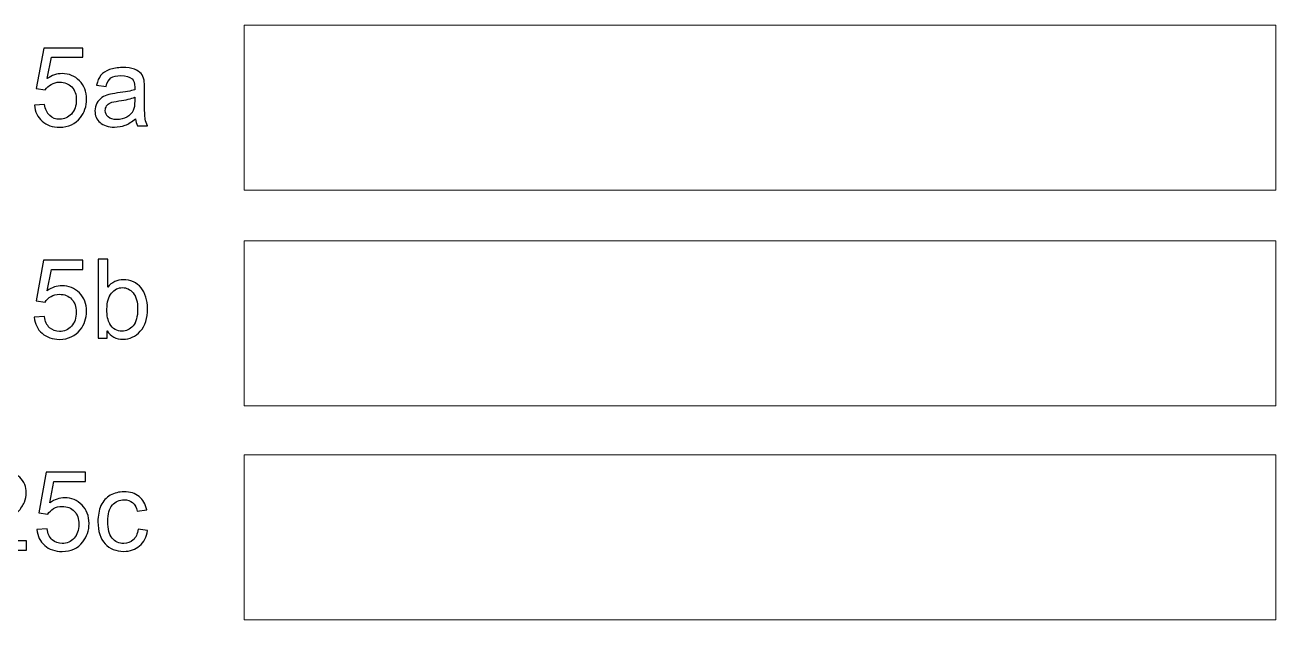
# Model space of a CAD drawing. Header units: millimetres. Extents: x -742 to 1487, y -1115 to 638.
# Drawn here: x 57.5 to 201.9, y -1021 to -952.3 of the extents above; entities that cross this region are included whole.
import ezdxf

# ---------------------------------------------------------------- set-up
doc = ezdxf.new("R2010")
doc.units = ezdxf.units.MM
doc.layers.add('Layer 1', color=7, linetype='CONTINUOUS')

msp = doc.modelspace()

# ---------------------------------------------------------------- linework, layer by layer
at = {"layer": 'Layer 1', "color": 250, "lineweight": 9}
for points in [[(82.801, -971.364), (201.863, -971.364), (201.863, -952.314), (82.801, -952.314), (82.801, -971.364)], [(82.801, -996.259), (201.863, -996.259), (201.863, -977.209), (82.801, -977.209), (82.801, -996.259)], [(82.801, -1020.951), (201.863, -1020.951), (201.863, -1001.901), (82.801, -1001.901), (82.801, -1020.951)]]:
    msp.add_lwpolyline(points, close=True, dxfattribs=at)
at = {"layer": 'Layer 1', "color": 250}
for points, knots in [([(58.611, -961.564), (58.611, -961.564), (59.779, -961.475), (59.779, -961.475), (59.779, -961.475), (59.866, -962.044), (60.067, -962.472), (60.38, -962.76), (60.38, -962.76), (60.693, -963.046), (61.077, -963.189), (61.527, -963.189), (61.527, -963.189), (62.071, -963.189), (62.526, -962.986), (62.897, -962.582), (62.897, -962.582), (63.265, -962.176), (63.449, -961.638), (63.449, -960.969), (63.449, -960.969), (63.449, -960.332), (63.274, -959.83), (62.92, -959.462), (62.92, -959.462), (62.567, -959.094), (62.099, -958.91), (61.517, -958.91), (61.517, -958.91), (61.155, -958.91), (60.831, -958.992), (60.543, -959.157), (60.543, -959.157), (60.257, -959.322), (60.033, -959.536), (59.868, -959.799), (59.868, -959.799), (59.868, -959.799), (58.814, -959.646), (58.814, -959.646), (58.814, -959.646), (58.814, -959.646), (59.69, -954.973), (59.69, -954.973), (59.69, -954.973), (59.69, -954.973), (64.199, -954.973), (64.199, -954.973), (64.199, -954.973), (64.199, -954.973), (64.199, -956.039), (64.199, -956.039), (64.199, -956.039), (64.199, -956.039), (60.581, -956.039), (60.581, -956.039), (60.581, -956.039), (60.581, -956.039), (60.097, -958.493), (60.097, -958.493), (60.097, -958.493), (60.641, -958.109), (61.212, -957.919), (61.809, -957.919), (61.809, -957.919), (62.601, -957.919), (63.269, -958.194), (63.813, -958.744), (63.813, -958.744), (64.357, -959.295), (64.63, -960.002), (64.63, -960.865), (64.63, -960.865), (64.63, -961.689), (64.391, -962.4), (63.913, -962.999), (63.913, -962.999), (63.331, -963.736), (62.535, -964.104), (61.527, -964.104), (61.527, -964.104), (60.702, -964.104), (60.029, -963.871), (59.506, -963.407), (59.506, -963.407), (58.983, -962.944), (58.685, -962.33), (58.611, -961.564)], [0, 0, 0, 0, 0.0434783, 0.0434783, 0.0434783, 0.0434783, 0.0869565, 0.0869565, 0.0869565, 0.0869565, 0.1304348, 0.1304348, 0.1304348, 0.1304348, 0.173913, 0.173913, 0.173913, 0.173913, 0.2173913, 0.2173913, 0.2173913, 0.2173913, 0.2608696, 0.2608696, 0.2608696, 0.2608696, 0.3043478, 0.3043478, 0.3043478, 0.3043478, 0.3478261, 0.3478261, 0.3478261, 0.3478261, 0.3913043, 0.3913043, 0.3913043, 0.3913043, 0.4347826, 0.4347826, 0.4347826, 0.4347826, 0.4782609, 0.4782609, 0.4782609, 0.4782609, 0.5217391, 0.5217391, 0.5217391, 0.5217391, 0.5652174, 0.5652174, 0.5652174, 0.5652174, 0.6086957, 0.6086957, 0.6086957, 0.6086957, 0.6521739, 0.6521739, 0.6521739, 0.6521739, 0.6956522, 0.6956522, 0.6956522, 0.6956522, 0.7391304, 0.7391304, 0.7391304, 0.7391304, 0.7826087, 0.7826087, 0.7826087, 0.7826087, 0.826087, 0.826087, 0.826087, 0.826087, 0.8695652, 0.8695652, 0.8695652, 0.8695652, 0.9130435, 0.9130435, 0.9130435, 0.9130435, 1, 1, 1, 1]), ([(70.284, -963.126), (69.869, -963.479), (69.469, -963.727), (69.086, -963.873), (69.086, -963.873), (68.703, -964.019), (68.292, -964.091), (67.852, -964.091), (67.852, -964.091), (67.128, -964.091), (66.571, -963.915), (66.182, -963.562), (66.182, -963.562), (65.792, -963.211), (65.598, -962.76), (65.598, -962.212), (65.598, -962.212), (65.598, -961.89), (65.672, -961.596), (65.818, -961.329), (65.818, -961.329), (65.966, -961.062), (66.159, -960.851), (66.396, -960.69), (66.396, -960.69), (66.635, -960.529), (66.902, -960.406), (67.2, -960.323), (67.2, -960.323), (67.42, -960.266), (67.753, -960.211), (68.195, -960.156), (68.195, -960.156), (69.097, -960.05), (69.763, -959.921), (70.189, -959.773), (70.189, -959.773), (70.193, -959.621), (70.195, -959.523), (70.195, -959.483), (70.195, -959.483), (70.195, -959.03), (70.089, -958.711), (69.878, -958.524), (69.878, -958.524), (69.592, -958.272), (69.166, -958.148), (68.603, -958.148), (68.603, -958.148), (68.076, -958.148), (67.687, -958.241), (67.437, -958.425), (67.437, -958.425), (67.185, -958.609), (67.001, -958.935), (66.88, -959.405), (66.88, -959.405), (66.88, -959.405), (65.788, -959.252), (65.788, -959.252), (65.788, -959.252), (65.888, -958.785), (66.051, -958.406), (66.279, -958.118), (66.279, -958.118), (66.508, -957.83), (66.838, -957.61), (67.27, -957.453), (67.27, -957.453), (67.7, -957.299), (68.201, -957.22), (68.769, -957.22), (68.769, -957.22), (69.332, -957.22), (69.791, -957.286), (70.144, -957.419), (70.144, -957.419), (70.496, -957.553), (70.756, -957.718), (70.921, -957.919), (70.921, -957.919), (71.086, -958.12), (71.203, -958.374), (71.27, -958.681), (71.27, -958.681), (71.306, -958.871), (71.325, -959.214), (71.325, -959.708), (71.325, -959.708), (71.325, -959.708), (71.325, -961.189), (71.325, -961.189), (71.325, -961.189), (71.325, -962.224), (71.349, -962.878), (71.395, -963.156), (71.395, -963.156), (71.44, -963.433), (71.533, -963.697), (71.668, -963.951), (71.668, -963.951), (71.668, -963.951), (70.5, -963.951), (70.5, -963.951), (70.5, -963.951), (70.388, -963.716), (70.316, -963.441), (70.284, -963.126)], [0, 0, 0, 0, 0.0357143, 0.0357143, 0.0357143, 0.0357143, 0.0714286, 0.0714286, 0.0714286, 0.0714286, 0.1071429, 0.1071429, 0.1071429, 0.1071429, 0.1428571, 0.1428571, 0.1428571, 0.1428571, 0.1785714, 0.1785714, 0.1785714, 0.1785714, 0.2142857, 0.2142857, 0.2142857, 0.2142857, 0.25, 0.25, 0.25, 0.25, 0.2857143, 0.2857143, 0.2857143, 0.2857143, 0.3214286, 0.3214286, 0.3214286, 0.3214286, 0.3571429, 0.3571429, 0.3571429, 0.3571429, 0.3928571, 0.3928571, 0.3928571, 0.3928571, 0.4285714, 0.4285714, 0.4285714, 0.4285714, 0.4642857, 0.4642857, 0.4642857, 0.4642857, 0.5, 0.5, 0.5, 0.5, 0.5357143, 0.5357143, 0.5357143, 0.5357143, 0.5714286, 0.5714286, 0.5714286, 0.5714286, 0.6071429, 0.6071429, 0.6071429, 0.6071429, 0.6428571, 0.6428571, 0.6428571, 0.6428571, 0.6785714, 0.6785714, 0.6785714, 0.6785714, 0.7142857, 0.7142857, 0.7142857, 0.7142857, 0.75, 0.75, 0.75, 0.75, 0.7857143, 0.7857143, 0.7857143, 0.7857143, 0.8214286, 0.8214286, 0.8214286, 0.8214286, 0.8571429, 0.8571429, 0.8571429, 0.8571429, 0.8928571, 0.8928571, 0.8928571, 0.8928571, 0.9285714, 0.9285714, 0.9285714, 0.9285714, 1, 1, 1, 1]), ([(70.195, -960.649), (69.789, -960.815), (69.179, -960.954), (68.366, -961.069), (68.366, -961.069), (67.905, -961.134), (67.579, -961.208), (67.388, -961.291), (67.388, -961.291), (67.198, -961.373), (67.052, -961.494), (66.948, -961.651), (66.948, -961.651), (66.844, -961.809), (66.792, -961.985), (66.792, -962.18), (66.792, -962.18), (66.792, -962.474), (66.904, -962.722), (67.13, -962.919), (67.13, -962.919), (67.357, -963.115), (67.687, -963.215), (68.121, -963.215), (68.121, -963.215), (68.551, -963.215), (68.934, -963.122), (69.27, -962.933), (69.27, -962.933), (69.605, -962.747), (69.852, -962.491), (70.009, -962.167), (70.009, -962.167), (70.13, -961.915), (70.189, -961.545), (70.189, -961.056), (70.189, -961.056), (70.189, -961.056), (70.195, -960.649), (70.195, -960.649)], [0, 0, 0, 0, 0.0909091, 0.0909091, 0.0909091, 0.0909091, 0.1818182, 0.1818182, 0.1818182, 0.1818182, 0.2727273, 0.2727273, 0.2727273, 0.2727273, 0.3636364, 0.3636364, 0.3636364, 0.3636364, 0.4545455, 0.4545455, 0.4545455, 0.4545455, 0.5454545, 0.5454545, 0.5454545, 0.5454545, 0.6363636, 0.6363636, 0.6363636, 0.6363636, 0.7272727, 0.7272727, 0.7272727, 0.7272727, 0.8181818, 0.8181818, 0.8181818, 0.8181818, 1, 1, 1, 1]), ([(58.598, -986.036), (58.598, -986.036), (59.766, -985.947), (59.766, -985.947), (59.766, -985.947), (59.853, -986.517), (60.054, -986.944), (60.367, -987.232), (60.367, -987.232), (60.681, -987.518), (61.064, -987.662), (61.515, -987.662), (61.515, -987.662), (62.059, -987.662), (62.514, -987.458), (62.884, -987.054), (62.884, -987.054), (63.253, -986.648), (63.437, -986.11), (63.437, -985.441), (63.437, -985.441), (63.437, -984.804), (63.261, -984.302), (62.907, -983.934), (62.907, -983.934), (62.554, -983.566), (62.086, -983.382), (61.504, -983.382), (61.504, -983.382), (61.142, -983.382), (60.818, -983.464), (60.53, -983.629), (60.53, -983.629), (60.245, -983.794), (60.02, -984.008), (59.855, -984.271), (59.855, -984.271), (59.855, -984.271), (58.801, -984.118), (58.801, -984.118), (58.801, -984.118), (58.801, -984.118), (59.677, -979.445), (59.677, -979.445), (59.677, -979.445), (59.677, -979.445), (64.186, -979.445), (64.186, -979.445), (64.186, -979.445), (64.186, -979.445), (64.186, -980.512), (64.186, -980.512), (64.186, -980.512), (64.186, -980.512), (60.569, -980.512), (60.569, -980.512), (60.569, -980.512), (60.569, -980.512), (60.084, -982.965), (60.084, -982.965), (60.084, -982.965), (60.628, -982.582), (61.199, -982.391), (61.796, -982.391), (61.796, -982.391), (62.588, -982.391), (63.257, -982.666), (63.801, -983.217), (63.801, -983.217), (64.345, -983.767), (64.618, -984.474), (64.618, -985.338), (64.618, -985.338), (64.618, -986.161), (64.379, -986.872), (63.9, -987.471), (63.9, -987.471), (63.318, -988.208), (62.522, -988.576), (61.515, -988.576), (61.515, -988.576), (60.689, -988.576), (60.016, -988.343), (59.493, -987.88), (59.493, -987.88), (58.97, -987.416), (58.672, -986.802), (58.598, -986.036)], [0, 0, 0, 0, 0.0434783, 0.0434783, 0.0434783, 0.0434783, 0.0869565, 0.0869565, 0.0869565, 0.0869565, 0.1304348, 0.1304348, 0.1304348, 0.1304348, 0.173913, 0.173913, 0.173913, 0.173913, 0.2173913, 0.2173913, 0.2173913, 0.2173913, 0.2608696, 0.2608696, 0.2608696, 0.2608696, 0.3043478, 0.3043478, 0.3043478, 0.3043478, 0.3478261, 0.3478261, 0.3478261, 0.3478261, 0.3913043, 0.3913043, 0.3913043, 0.3913043, 0.4347826, 0.4347826, 0.4347826, 0.4347826, 0.4782609, 0.4782609, 0.4782609, 0.4782609, 0.5217391, 0.5217391, 0.5217391, 0.5217391, 0.5652174, 0.5652174, 0.5652174, 0.5652174, 0.6086957, 0.6086957, 0.6086957, 0.6086957, 0.6521739, 0.6521739, 0.6521739, 0.6521739, 0.6956522, 0.6956522, 0.6956522, 0.6956522, 0.7391304, 0.7391304, 0.7391304, 0.7391304, 0.7826087, 0.7826087, 0.7826087, 0.7826087, 0.826087, 0.826087, 0.826087, 0.826087, 0.8695652, 0.8695652, 0.8695652, 0.8695652, 0.9130435, 0.9130435, 0.9130435, 0.9130435, 1, 1, 1, 1]), ([(66.995, -988.424), (66.995, -988.424), (65.953, -988.424), (65.953, -988.424), (65.953, -988.424), (65.953, -988.424), (65.953, -979.33), (65.953, -979.33), (65.953, -979.33), (65.953, -979.33), (67.071, -979.33), (67.071, -979.33), (67.071, -979.33), (67.071, -979.33), (67.071, -982.575), (67.071, -982.575), (67.071, -982.575), (67.543, -981.987), (68.144, -981.693), (68.876, -981.693), (68.876, -981.693), (69.281, -981.693), (69.666, -981.773), (70.028, -981.936), (70.028, -981.936), (70.39, -982.099), (70.686, -982.33), (70.921, -982.624), (70.921, -982.624), (71.154, -982.92), (71.338, -983.276), (71.469, -983.693), (71.469, -983.693), (71.603, -984.108), (71.668, -984.554), (71.668, -985.029), (71.668, -985.029), (71.668, -986.155), (71.389, -987.027), (70.832, -987.64), (70.832, -987.64), (70.273, -988.256), (69.605, -988.563), (68.824, -988.563), (68.824, -988.563), (68.047, -988.563), (67.437, -988.239), (66.995, -987.594), (66.995, -987.594), (66.995, -987.594), (66.995, -988.424), (66.995, -988.424)], [0, 0, 0, 0, 0.0714286, 0.0714286, 0.0714286, 0.0714286, 0.1428571, 0.1428571, 0.1428571, 0.1428571, 0.2142857, 0.2142857, 0.2142857, 0.2142857, 0.2857143, 0.2857143, 0.2857143, 0.2857143, 0.3571429, 0.3571429, 0.3571429, 0.3571429, 0.4285714, 0.4285714, 0.4285714, 0.4285714, 0.5, 0.5, 0.5, 0.5, 0.5714286, 0.5714286, 0.5714286, 0.5714286, 0.6428571, 0.6428571, 0.6428571, 0.6428571, 0.7142857, 0.7142857, 0.7142857, 0.7142857, 0.7857143, 0.7857143, 0.7857143, 0.7857143, 0.8571429, 0.8571429, 0.8571429, 0.8571429, 1, 1, 1, 1]), ([(66.982, -985.079), (66.982, -985.867), (67.09, -986.436), (67.304, -986.787), (67.304, -986.787), (67.655, -987.361), (68.129, -987.649), (68.728, -987.649), (68.728, -987.649), (69.217, -987.649), (69.638, -987.437), (69.992, -987.014), (69.992, -987.014), (70.348, -986.591), (70.525, -985.96), (70.525, -985.122), (70.525, -985.122), (70.525, -984.262), (70.356, -983.629), (70.015, -983.221), (70.015, -983.221), (69.674, -982.812), (69.262, -982.607), (68.779, -982.607), (68.779, -982.607), (68.29, -982.607), (67.869, -982.819), (67.515, -983.242), (67.515, -983.242), (67.16, -983.665), (66.982, -984.277), (66.982, -985.079)], [0, 0, 0, 0, 0.1111111, 0.1111111, 0.1111111, 0.1111111, 0.2222222, 0.2222222, 0.2222222, 0.2222222, 0.3333333, 0.3333333, 0.3333333, 0.3333333, 0.4444444, 0.4444444, 0.4444444, 0.4444444, 0.5555556, 0.5555556, 0.5555556, 0.5555556, 0.6666667, 0.6666667, 0.6666667, 0.6666667, 0.7777778, 0.7777778, 0.7777778, 0.7777778, 1, 1, 1, 1]), ([(57.694, -1011.829), (57.694, -1011.829), (57.694, -1012.896), (57.694, -1012.896), (57.694, -1012.896), (57.694, -1012.896), (51.674, -1012.896), (51.674, -1012.896), (51.674, -1012.896), (51.666, -1012.627), (51.71, -1012.369), (51.806, -1012.119), (51.806, -1012.119), (51.96, -1011.711), (52.208, -1011.306), (52.549, -1010.911), (52.549, -1010.911), (52.889, -1010.515), (53.376, -1010.057), (54.009, -1009.539), (54.009, -1009.539), (54.993, -1008.728), (55.662, -1008.087), (56.011, -1007.613), (56.011, -1007.613), (56.363, -1007.139), (56.538, -1006.69), (56.538, -1006.267), (56.538, -1006.267), (56.538, -1005.824), (56.38, -1005.452), (56.062, -1005.147), (56.062, -1005.147), (55.745, -1004.844), (55.33, -1004.692), (54.82, -1004.692), (54.82, -1004.692), (54.28, -1004.692), (53.848, -1004.853), (53.524, -1005.174), (53.524, -1005.174), (53.2, -1005.494), (53.037, -1005.938), (53.033, -1006.508), (53.033, -1006.508), (53.033, -1006.508), (51.89, -1006.394), (51.89, -1006.394), (51.89, -1006.394), (51.969, -1005.538), (52.265, -1004.886), (52.777, -1004.438), (52.777, -1004.438), (53.291, -1003.989), (53.979, -1003.765), (54.845, -1003.765), (54.845, -1003.765), (55.717, -1003.765), (56.409, -1004.006), (56.917, -1004.491), (56.917, -1004.491), (57.427, -1004.975), (57.681, -1005.577), (57.681, -1006.292), (57.681, -1006.292), (57.681, -1006.656), (57.607, -1007.014), (57.457, -1007.365), (57.457, -1007.365), (57.309, -1007.719), (57.061, -1008.089), (56.716, -1008.478), (56.716, -1008.478), (56.369, -1008.866), (55.796, -1009.401), (54.995, -1010.079), (54.995, -1010.079), (54.324, -1010.642), (53.893, -1011.023), (53.702, -1011.224), (53.702, -1011.224), (53.512, -1011.425), (53.355, -1011.626), (53.23, -1011.829), (53.23, -1011.829), (53.23, -1011.829), (57.694, -1011.829), (57.694, -1011.829)], [0, 0, 0, 0, 0.0434783, 0.0434783, 0.0434783, 0.0434783, 0.0869565, 0.0869565, 0.0869565, 0.0869565, 0.1304348, 0.1304348, 0.1304348, 0.1304348, 0.173913, 0.173913, 0.173913, 0.173913, 0.2173913, 0.2173913, 0.2173913, 0.2173913, 0.2608696, 0.2608696, 0.2608696, 0.2608696, 0.3043478, 0.3043478, 0.3043478, 0.3043478, 0.3478261, 0.3478261, 0.3478261, 0.3478261, 0.3913043, 0.3913043, 0.3913043, 0.3913043, 0.4347826, 0.4347826, 0.4347826, 0.4347826, 0.4782609, 0.4782609, 0.4782609, 0.4782609, 0.5217391, 0.5217391, 0.5217391, 0.5217391, 0.5652174, 0.5652174, 0.5652174, 0.5652174, 0.6086957, 0.6086957, 0.6086957, 0.6086957, 0.6521739, 0.6521739, 0.6521739, 0.6521739, 0.6956522, 0.6956522, 0.6956522, 0.6956522, 0.7391304, 0.7391304, 0.7391304, 0.7391304, 0.7826087, 0.7826087, 0.7826087, 0.7826087, 0.826087, 0.826087, 0.826087, 0.826087, 0.8695652, 0.8695652, 0.8695652, 0.8695652, 0.9130435, 0.9130435, 0.9130435, 0.9130435, 1, 1, 1, 1]), ([(58.903, -1010.508), (58.903, -1010.508), (60.071, -1010.419), (60.071, -1010.419), (60.071, -1010.419), (60.158, -1010.989), (60.359, -1011.416), (60.672, -1011.704), (60.672, -1011.704), (60.986, -1011.99), (61.369, -1012.134), (61.82, -1012.134), (61.82, -1012.134), (62.364, -1012.134), (62.819, -1011.931), (63.189, -1011.526), (63.189, -1011.526), (63.557, -1011.12), (63.741, -1010.582), (63.741, -1009.914), (63.741, -1009.914), (63.741, -1009.276), (63.566, -1008.775), (63.212, -1008.406), (63.212, -1008.406), (62.859, -1008.038), (62.391, -1007.854), (61.809, -1007.854), (61.809, -1007.854), (61.447, -1007.854), (61.123, -1007.937), (60.835, -1008.102), (60.835, -1008.102), (60.55, -1008.267), (60.325, -1008.481), (60.16, -1008.743), (60.16, -1008.743), (60.16, -1008.743), (59.106, -1008.591), (59.106, -1008.591), (59.106, -1008.591), (59.106, -1008.591), (59.982, -1003.917), (59.982, -1003.917), (59.982, -1003.917), (59.982, -1003.917), (64.491, -1003.917), (64.491, -1003.917), (64.491, -1003.917), (64.491, -1003.917), (64.491, -1004.984), (64.491, -1004.984), (64.491, -1004.984), (64.491, -1004.984), (60.873, -1004.984), (60.873, -1004.984), (60.873, -1004.984), (60.873, -1004.984), (60.389, -1007.437), (60.389, -1007.437), (60.389, -1007.437), (60.933, -1007.054), (61.504, -1006.863), (62.101, -1006.863), (62.101, -1006.863), (62.893, -1006.863), (63.562, -1007.139), (64.106, -1007.689), (64.106, -1007.689), (64.65, -1008.239), (64.923, -1008.946), (64.923, -1009.81), (64.923, -1009.81), (64.923, -1010.633), (64.683, -1011.344), (64.205, -1011.943), (64.205, -1011.943), (63.623, -1012.68), (62.827, -1013.048), (61.82, -1013.048), (61.82, -1013.048), (60.994, -1013.048), (60.321, -1012.816), (59.798, -1012.352), (59.798, -1012.352), (59.275, -1011.888), (58.977, -1011.275), (58.903, -1010.508)], [0, 0, 0, 0, 0.0434783, 0.0434783, 0.0434783, 0.0434783, 0.0869565, 0.0869565, 0.0869565, 0.0869565, 0.1304348, 0.1304348, 0.1304348, 0.1304348, 0.173913, 0.173913, 0.173913, 0.173913, 0.2173913, 0.2173913, 0.2173913, 0.2173913, 0.2608696, 0.2608696, 0.2608696, 0.2608696, 0.3043478, 0.3043478, 0.3043478, 0.3043478, 0.3478261, 0.3478261, 0.3478261, 0.3478261, 0.3913043, 0.3913043, 0.3913043, 0.3913043, 0.4347826, 0.4347826, 0.4347826, 0.4347826, 0.4782609, 0.4782609, 0.4782609, 0.4782609, 0.5217391, 0.5217391, 0.5217391, 0.5217391, 0.5652174, 0.5652174, 0.5652174, 0.5652174, 0.6086957, 0.6086957, 0.6086957, 0.6086957, 0.6521739, 0.6521739, 0.6521739, 0.6521739, 0.6956522, 0.6956522, 0.6956522, 0.6956522, 0.7391304, 0.7391304, 0.7391304, 0.7391304, 0.7826087, 0.7826087, 0.7826087, 0.7826087, 0.826087, 0.826087, 0.826087, 0.826087, 0.8695652, 0.8695652, 0.8695652, 0.8695652, 0.9130435, 0.9130435, 0.9130435, 0.9130435, 1, 1, 1, 1]), ([(70.576, -1010.483), (70.576, -1010.483), (71.668, -1010.635), (71.668, -1010.635), (71.668, -1010.635), (71.548, -1011.387), (71.243, -1011.973), (70.75, -1012.399), (70.75, -1012.399), (70.257, -1012.824), (69.649, -1013.036), (68.932, -1013.036), (68.932, -1013.036), (68.032, -1013.036), (67.308, -1012.741), (66.762, -1012.153), (66.762, -1012.153), (66.214, -1011.565), (65.941, -1010.722), (65.941, -1009.626), (65.941, -1009.626), (65.941, -1008.914), (66.059, -1008.294), (66.294, -1007.761), (66.294, -1007.761), (66.529, -1007.23), (66.887, -1006.83), (67.369, -1006.565), (67.369, -1006.565), (67.85, -1006.298), (68.373, -1006.165), (68.94, -1006.165), (68.94, -1006.165), (69.653, -1006.165), (70.24, -1006.345), (70.693, -1006.707), (70.693, -1006.707), (71.148, -1007.069), (71.44, -1007.583), (71.567, -1008.248), (71.567, -1008.248), (71.567, -1008.248), (70.487, -1008.413), (70.487, -1008.413), (70.487, -1008.413), (70.384, -1007.97), (70.202, -1007.638), (69.937, -1007.414), (69.937, -1007.414), (69.674, -1007.192), (69.357, -1007.079), (68.984, -1007.079), (68.984, -1007.079), (68.421, -1007.079), (67.964, -1007.28), (67.611, -1007.683), (67.611, -1007.683), (67.259, -1008.087), (67.084, -1008.722), (67.084, -1009.594), (67.084, -1009.594), (67.084, -1010.479), (67.253, -1011.12), (67.592, -1011.52), (67.592, -1011.52), (67.932, -1011.92), (68.375, -1012.121), (68.919, -1012.121), (68.919, -1012.121), (69.359, -1012.121), (69.725, -1011.988), (70.017, -1011.719), (70.017, -1011.719), (70.312, -1011.452), (70.498, -1011.04), (70.576, -1010.483)], [0, 0, 0, 0, 0.05, 0.05, 0.05, 0.05, 0.1, 0.1, 0.1, 0.1, 0.15, 0.15, 0.15, 0.15, 0.2, 0.2, 0.2, 0.2, 0.25, 0.25, 0.25, 0.25, 0.3, 0.3, 0.3, 0.3, 0.35, 0.35, 0.35, 0.35, 0.4, 0.4, 0.4, 0.4, 0.45, 0.45, 0.45, 0.45, 0.5, 0.5, 0.5, 0.5, 0.55, 0.55, 0.55, 0.55, 0.6, 0.6, 0.6, 0.6, 0.65, 0.65, 0.65, 0.65, 0.7, 0.7, 0.7, 0.7, 0.75, 0.75, 0.75, 0.75, 0.8, 0.8, 0.8, 0.8, 0.85, 0.85, 0.85, 0.85, 0.9, 0.9, 0.9, 0.9, 1, 1, 1, 1])]:
    msp.add_open_spline(points, degree=3, knots=knots, dxfattribs=at)
at = {"layer": 'Layer 1', "color": 250, "lineweight": 9}
for points, knots in [([(58.611, -961.564), (58.611, -961.564), (59.779, -961.475), (59.779, -961.475), (59.779, -961.475), (59.866, -962.044), (60.067, -962.472), (60.38, -962.76), (60.38, -962.76), (60.693, -963.046), (61.077, -963.189), (61.527, -963.189), (61.527, -963.189), (62.071, -963.189), (62.526, -962.986), (62.897, -962.582), (62.897, -962.582), (63.265, -962.176), (63.449, -961.638), (63.449, -960.969), (63.449, -960.969), (63.449, -960.332), (63.274, -959.83), (62.92, -959.462), (62.92, -959.462), (62.567, -959.094), (62.099, -958.91), (61.517, -958.91), (61.517, -958.91), (61.155, -958.91), (60.831, -958.992), (60.543, -959.157), (60.543, -959.157), (60.257, -959.322), (60.033, -959.536), (59.868, -959.799), (59.868, -959.799), (59.868, -959.799), (58.814, -959.646), (58.814, -959.646), (58.814, -959.646), (58.814, -959.646), (59.69, -954.973), (59.69, -954.973), (59.69, -954.973), (59.69, -954.973), (64.199, -954.973), (64.199, -954.973), (64.199, -954.973), (64.199, -954.973), (64.199, -956.039), (64.199, -956.039), (64.199, -956.039), (64.199, -956.039), (60.581, -956.039), (60.581, -956.039), (60.581, -956.039), (60.581, -956.039), (60.097, -958.493), (60.097, -958.493), (60.097, -958.493), (60.641, -958.109), (61.212, -957.919), (61.809, -957.919), (61.809, -957.919), (62.601, -957.919), (63.269, -958.194), (63.813, -958.744), (63.813, -958.744), (64.357, -959.295), (64.63, -960.002), (64.63, -960.865), (64.63, -960.865), (64.63, -961.689), (64.391, -962.4), (63.913, -962.999), (63.913, -962.999), (63.331, -963.736), (62.535, -964.104), (61.527, -964.104), (61.527, -964.104), (60.702, -964.104), (60.029, -963.871), (59.506, -963.407), (59.506, -963.407), (58.983, -962.944), (58.685, -962.33), (58.611, -961.564)], [0, 0, 0, 0, 0.0434783, 0.0434783, 0.0434783, 0.0434783, 0.0869565, 0.0869565, 0.0869565, 0.0869565, 0.1304348, 0.1304348, 0.1304348, 0.1304348, 0.173913, 0.173913, 0.173913, 0.173913, 0.2173913, 0.2173913, 0.2173913, 0.2173913, 0.2608696, 0.2608696, 0.2608696, 0.2608696, 0.3043478, 0.3043478, 0.3043478, 0.3043478, 0.3478261, 0.3478261, 0.3478261, 0.3478261, 0.3913043, 0.3913043, 0.3913043, 0.3913043, 0.4347826, 0.4347826, 0.4347826, 0.4347826, 0.4782609, 0.4782609, 0.4782609, 0.4782609, 0.5217391, 0.5217391, 0.5217391, 0.5217391, 0.5652174, 0.5652174, 0.5652174, 0.5652174, 0.6086957, 0.6086957, 0.6086957, 0.6086957, 0.6521739, 0.6521739, 0.6521739, 0.6521739, 0.6956522, 0.6956522, 0.6956522, 0.6956522, 0.7391304, 0.7391304, 0.7391304, 0.7391304, 0.7826087, 0.7826087, 0.7826087, 0.7826087, 0.826087, 0.826087, 0.826087, 0.826087, 0.8695652, 0.8695652, 0.8695652, 0.8695652, 0.9130435, 0.9130435, 0.9130435, 0.9130435, 1, 1, 1, 1]), ([(70.284, -963.126), (69.869, -963.479), (69.469, -963.727), (69.086, -963.873), (69.086, -963.873), (68.703, -964.019), (68.292, -964.091), (67.852, -964.091), (67.852, -964.091), (67.128, -964.091), (66.571, -963.915), (66.182, -963.562), (66.182, -963.562), (65.792, -963.211), (65.598, -962.76), (65.598, -962.212), (65.598, -962.212), (65.598, -961.89), (65.672, -961.596), (65.818, -961.329), (65.818, -961.329), (65.966, -961.062), (66.159, -960.851), (66.396, -960.69), (66.396, -960.69), (66.635, -960.529), (66.902, -960.406), (67.2, -960.323), (67.2, -960.323), (67.42, -960.266), (67.753, -960.211), (68.195, -960.156), (68.195, -960.156), (69.097, -960.05), (69.763, -959.921), (70.189, -959.773), (70.189, -959.773), (70.193, -959.621), (70.195, -959.523), (70.195, -959.483), (70.195, -959.483), (70.195, -959.03), (70.089, -958.711), (69.878, -958.524), (69.878, -958.524), (69.592, -958.272), (69.166, -958.148), (68.603, -958.148), (68.603, -958.148), (68.076, -958.148), (67.687, -958.241), (67.437, -958.425), (67.437, -958.425), (67.185, -958.609), (67.001, -958.935), (66.88, -959.405), (66.88, -959.405), (66.88, -959.405), (65.788, -959.252), (65.788, -959.252), (65.788, -959.252), (65.888, -958.785), (66.051, -958.406), (66.279, -958.118), (66.279, -958.118), (66.508, -957.83), (66.838, -957.61), (67.27, -957.453), (67.27, -957.453), (67.7, -957.299), (68.201, -957.22), (68.769, -957.22), (68.769, -957.22), (69.332, -957.22), (69.791, -957.286), (70.144, -957.419), (70.144, -957.419), (70.496, -957.553), (70.756, -957.718), (70.921, -957.919), (70.921, -957.919), (71.086, -958.12), (71.203, -958.374), (71.27, -958.681), (71.27, -958.681), (71.306, -958.871), (71.325, -959.214), (71.325, -959.708), (71.325, -959.708), (71.325, -959.708), (71.325, -961.189), (71.325, -961.189), (71.325, -961.189), (71.325, -962.224), (71.349, -962.878), (71.395, -963.156), (71.395, -963.156), (71.44, -963.433), (71.533, -963.697), (71.668, -963.951), (71.668, -963.951), (71.668, -963.951), (70.5, -963.951), (70.5, -963.951), (70.5, -963.951), (70.388, -963.716), (70.316, -963.441), (70.284, -963.126)], [0, 0, 0, 0, 0.0357143, 0.0357143, 0.0357143, 0.0357143, 0.0714286, 0.0714286, 0.0714286, 0.0714286, 0.1071429, 0.1071429, 0.1071429, 0.1071429, 0.1428571, 0.1428571, 0.1428571, 0.1428571, 0.1785714, 0.1785714, 0.1785714, 0.1785714, 0.2142857, 0.2142857, 0.2142857, 0.2142857, 0.25, 0.25, 0.25, 0.25, 0.2857143, 0.2857143, 0.2857143, 0.2857143, 0.3214286, 0.3214286, 0.3214286, 0.3214286, 0.3571429, 0.3571429, 0.3571429, 0.3571429, 0.3928571, 0.3928571, 0.3928571, 0.3928571, 0.4285714, 0.4285714, 0.4285714, 0.4285714, 0.4642857, 0.4642857, 0.4642857, 0.4642857, 0.5, 0.5, 0.5, 0.5, 0.5357143, 0.5357143, 0.5357143, 0.5357143, 0.5714286, 0.5714286, 0.5714286, 0.5714286, 0.6071429, 0.6071429, 0.6071429, 0.6071429, 0.6428571, 0.6428571, 0.6428571, 0.6428571, 0.6785714, 0.6785714, 0.6785714, 0.6785714, 0.7142857, 0.7142857, 0.7142857, 0.7142857, 0.75, 0.75, 0.75, 0.75, 0.7857143, 0.7857143, 0.7857143, 0.7857143, 0.8214286, 0.8214286, 0.8214286, 0.8214286, 0.8571429, 0.8571429, 0.8571429, 0.8571429, 0.8928571, 0.8928571, 0.8928571, 0.8928571, 0.9285714, 0.9285714, 0.9285714, 0.9285714, 1, 1, 1, 1]), ([(70.195, -960.649), (69.789, -960.815), (69.179, -960.954), (68.366, -961.069), (68.366, -961.069), (67.905, -961.134), (67.579, -961.208), (67.388, -961.291), (67.388, -961.291), (67.198, -961.373), (67.052, -961.494), (66.948, -961.651), (66.948, -961.651), (66.844, -961.809), (66.792, -961.985), (66.792, -962.18), (66.792, -962.18), (66.792, -962.474), (66.904, -962.722), (67.13, -962.919), (67.13, -962.919), (67.357, -963.115), (67.687, -963.215), (68.121, -963.215), (68.121, -963.215), (68.551, -963.215), (68.934, -963.122), (69.27, -962.933), (69.27, -962.933), (69.605, -962.747), (69.852, -962.491), (70.009, -962.167), (70.009, -962.167), (70.13, -961.915), (70.189, -961.545), (70.189, -961.056), (70.189, -961.056), (70.189, -961.056), (70.195, -960.649), (70.195, -960.649)], [0, 0, 0, 0, 0.0909091, 0.0909091, 0.0909091, 0.0909091, 0.1818182, 0.1818182, 0.1818182, 0.1818182, 0.2727273, 0.2727273, 0.2727273, 0.2727273, 0.3636364, 0.3636364, 0.3636364, 0.3636364, 0.4545455, 0.4545455, 0.4545455, 0.4545455, 0.5454545, 0.5454545, 0.5454545, 0.5454545, 0.6363636, 0.6363636, 0.6363636, 0.6363636, 0.7272727, 0.7272727, 0.7272727, 0.7272727, 0.8181818, 0.8181818, 0.8181818, 0.8181818, 1, 1, 1, 1]), ([(58.598, -986.036), (58.598, -986.036), (59.766, -985.947), (59.766, -985.947), (59.766, -985.947), (59.853, -986.517), (60.054, -986.944), (60.367, -987.232), (60.367, -987.232), (60.681, -987.518), (61.064, -987.662), (61.515, -987.662), (61.515, -987.662), (62.059, -987.662), (62.514, -987.458), (62.884, -987.054), (62.884, -987.054), (63.253, -986.648), (63.437, -986.11), (63.437, -985.441), (63.437, -985.441), (63.437, -984.804), (63.261, -984.302), (62.907, -983.934), (62.907, -983.934), (62.554, -983.566), (62.086, -983.382), (61.504, -983.382), (61.504, -983.382), (61.142, -983.382), (60.818, -983.464), (60.53, -983.629), (60.53, -983.629), (60.245, -983.794), (60.02, -984.008), (59.855, -984.271), (59.855, -984.271), (59.855, -984.271), (58.801, -984.118), (58.801, -984.118), (58.801, -984.118), (58.801, -984.118), (59.677, -979.445), (59.677, -979.445), (59.677, -979.445), (59.677, -979.445), (64.186, -979.445), (64.186, -979.445), (64.186, -979.445), (64.186, -979.445), (64.186, -980.512), (64.186, -980.512), (64.186, -980.512), (64.186, -980.512), (60.569, -980.512), (60.569, -980.512), (60.569, -980.512), (60.569, -980.512), (60.084, -982.965), (60.084, -982.965), (60.084, -982.965), (60.628, -982.582), (61.199, -982.391), (61.796, -982.391), (61.796, -982.391), (62.588, -982.391), (63.257, -982.666), (63.801, -983.217), (63.801, -983.217), (64.345, -983.767), (64.618, -984.474), (64.618, -985.338), (64.618, -985.338), (64.618, -986.161), (64.379, -986.872), (63.9, -987.471), (63.9, -987.471), (63.318, -988.208), (62.522, -988.576), (61.515, -988.576), (61.515, -988.576), (60.689, -988.576), (60.016, -988.343), (59.493, -987.88), (59.493, -987.88), (58.97, -987.416), (58.672, -986.802), (58.598, -986.036)], [0, 0, 0, 0, 0.0434783, 0.0434783, 0.0434783, 0.0434783, 0.0869565, 0.0869565, 0.0869565, 0.0869565, 0.1304348, 0.1304348, 0.1304348, 0.1304348, 0.173913, 0.173913, 0.173913, 0.173913, 0.2173913, 0.2173913, 0.2173913, 0.2173913, 0.2608696, 0.2608696, 0.2608696, 0.2608696, 0.3043478, 0.3043478, 0.3043478, 0.3043478, 0.3478261, 0.3478261, 0.3478261, 0.3478261, 0.3913043, 0.3913043, 0.3913043, 0.3913043, 0.4347826, 0.4347826, 0.4347826, 0.4347826, 0.4782609, 0.4782609, 0.4782609, 0.4782609, 0.5217391, 0.5217391, 0.5217391, 0.5217391, 0.5652174, 0.5652174, 0.5652174, 0.5652174, 0.6086957, 0.6086957, 0.6086957, 0.6086957, 0.6521739, 0.6521739, 0.6521739, 0.6521739, 0.6956522, 0.6956522, 0.6956522, 0.6956522, 0.7391304, 0.7391304, 0.7391304, 0.7391304, 0.7826087, 0.7826087, 0.7826087, 0.7826087, 0.826087, 0.826087, 0.826087, 0.826087, 0.8695652, 0.8695652, 0.8695652, 0.8695652, 0.9130435, 0.9130435, 0.9130435, 0.9130435, 1, 1, 1, 1]), ([(66.995, -988.424), (66.995, -988.424), (65.953, -988.424), (65.953, -988.424), (65.953, -988.424), (65.953, -988.424), (65.953, -979.33), (65.953, -979.33), (65.953, -979.33), (65.953, -979.33), (67.071, -979.33), (67.071, -979.33), (67.071, -979.33), (67.071, -979.33), (67.071, -982.575), (67.071, -982.575), (67.071, -982.575), (67.543, -981.987), (68.144, -981.693), (68.876, -981.693), (68.876, -981.693), (69.281, -981.693), (69.666, -981.773), (70.028, -981.936), (70.028, -981.936), (70.39, -982.099), (70.686, -982.33), (70.921, -982.624), (70.921, -982.624), (71.154, -982.92), (71.338, -983.276), (71.469, -983.693), (71.469, -983.693), (71.603, -984.108), (71.668, -984.554), (71.668, -985.029), (71.668, -985.029), (71.668, -986.155), (71.389, -987.027), (70.832, -987.64), (70.832, -987.64), (70.273, -988.256), (69.605, -988.563), (68.824, -988.563), (68.824, -988.563), (68.047, -988.563), (67.437, -988.239), (66.995, -987.594), (66.995, -987.594), (66.995, -987.594), (66.995, -988.424), (66.995, -988.424)], [0, 0, 0, 0, 0.0714286, 0.0714286, 0.0714286, 0.0714286, 0.1428571, 0.1428571, 0.1428571, 0.1428571, 0.2142857, 0.2142857, 0.2142857, 0.2142857, 0.2857143, 0.2857143, 0.2857143, 0.2857143, 0.3571429, 0.3571429, 0.3571429, 0.3571429, 0.4285714, 0.4285714, 0.4285714, 0.4285714, 0.5, 0.5, 0.5, 0.5, 0.5714286, 0.5714286, 0.5714286, 0.5714286, 0.6428571, 0.6428571, 0.6428571, 0.6428571, 0.7142857, 0.7142857, 0.7142857, 0.7142857, 0.7857143, 0.7857143, 0.7857143, 0.7857143, 0.8571429, 0.8571429, 0.8571429, 0.8571429, 1, 1, 1, 1]), ([(66.982, -985.079), (66.982, -985.867), (67.09, -986.436), (67.304, -986.787), (67.304, -986.787), (67.655, -987.361), (68.129, -987.649), (68.728, -987.649), (68.728, -987.649), (69.217, -987.649), (69.638, -987.437), (69.992, -987.014), (69.992, -987.014), (70.348, -986.591), (70.525, -985.96), (70.525, -985.122), (70.525, -985.122), (70.525, -984.262), (70.356, -983.629), (70.015, -983.221), (70.015, -983.221), (69.674, -982.812), (69.262, -982.607), (68.779, -982.607), (68.779, -982.607), (68.29, -982.607), (67.869, -982.819), (67.515, -983.242), (67.515, -983.242), (67.16, -983.665), (66.982, -984.277), (66.982, -985.079)], [0, 0, 0, 0, 0.1111111, 0.1111111, 0.1111111, 0.1111111, 0.2222222, 0.2222222, 0.2222222, 0.2222222, 0.3333333, 0.3333333, 0.3333333, 0.3333333, 0.4444444, 0.4444444, 0.4444444, 0.4444444, 0.5555556, 0.5555556, 0.5555556, 0.5555556, 0.6666667, 0.6666667, 0.6666667, 0.6666667, 0.7777778, 0.7777778, 0.7777778, 0.7777778, 1, 1, 1, 1]), ([(57.694, -1011.829), (57.694, -1011.829), (57.694, -1012.896), (57.694, -1012.896), (57.694, -1012.896), (57.694, -1012.896), (51.674, -1012.896), (51.674, -1012.896), (51.674, -1012.896), (51.666, -1012.627), (51.71, -1012.369), (51.806, -1012.119), (51.806, -1012.119), (51.96, -1011.711), (52.208, -1011.306), (52.549, -1010.911), (52.549, -1010.911), (52.889, -1010.515), (53.376, -1010.057), (54.009, -1009.539), (54.009, -1009.539), (54.993, -1008.728), (55.662, -1008.087), (56.011, -1007.613), (56.011, -1007.613), (56.363, -1007.139), (56.538, -1006.69), (56.538, -1006.267), (56.538, -1006.267), (56.538, -1005.824), (56.38, -1005.452), (56.062, -1005.147), (56.062, -1005.147), (55.745, -1004.844), (55.33, -1004.692), (54.82, -1004.692), (54.82, -1004.692), (54.28, -1004.692), (53.848, -1004.853), (53.524, -1005.174), (53.524, -1005.174), (53.2, -1005.494), (53.037, -1005.938), (53.033, -1006.508), (53.033, -1006.508), (53.033, -1006.508), (51.89, -1006.394), (51.89, -1006.394), (51.89, -1006.394), (51.969, -1005.538), (52.265, -1004.886), (52.777, -1004.438), (52.777, -1004.438), (53.291, -1003.989), (53.979, -1003.765), (54.845, -1003.765), (54.845, -1003.765), (55.717, -1003.765), (56.409, -1004.006), (56.917, -1004.491), (56.917, -1004.491), (57.427, -1004.975), (57.681, -1005.577), (57.681, -1006.292), (57.681, -1006.292), (57.681, -1006.656), (57.607, -1007.014), (57.457, -1007.365), (57.457, -1007.365), (57.309, -1007.719), (57.061, -1008.089), (56.716, -1008.478), (56.716, -1008.478), (56.369, -1008.866), (55.796, -1009.401), (54.995, -1010.079), (54.995, -1010.079), (54.324, -1010.642), (53.893, -1011.023), (53.702, -1011.224), (53.702, -1011.224), (53.512, -1011.425), (53.355, -1011.626), (53.23, -1011.829), (53.23, -1011.829), (53.23, -1011.829), (57.694, -1011.829), (57.694, -1011.829)], [0, 0, 0, 0, 0.0434783, 0.0434783, 0.0434783, 0.0434783, 0.0869565, 0.0869565, 0.0869565, 0.0869565, 0.1304348, 0.1304348, 0.1304348, 0.1304348, 0.173913, 0.173913, 0.173913, 0.173913, 0.2173913, 0.2173913, 0.2173913, 0.2173913, 0.2608696, 0.2608696, 0.2608696, 0.2608696, 0.3043478, 0.3043478, 0.3043478, 0.3043478, 0.3478261, 0.3478261, 0.3478261, 0.3478261, 0.3913043, 0.3913043, 0.3913043, 0.3913043, 0.4347826, 0.4347826, 0.4347826, 0.4347826, 0.4782609, 0.4782609, 0.4782609, 0.4782609, 0.5217391, 0.5217391, 0.5217391, 0.5217391, 0.5652174, 0.5652174, 0.5652174, 0.5652174, 0.6086957, 0.6086957, 0.6086957, 0.6086957, 0.6521739, 0.6521739, 0.6521739, 0.6521739, 0.6956522, 0.6956522, 0.6956522, 0.6956522, 0.7391304, 0.7391304, 0.7391304, 0.7391304, 0.7826087, 0.7826087, 0.7826087, 0.7826087, 0.826087, 0.826087, 0.826087, 0.826087, 0.8695652, 0.8695652, 0.8695652, 0.8695652, 0.9130435, 0.9130435, 0.9130435, 0.9130435, 1, 1, 1, 1]), ([(58.903, -1010.508), (58.903, -1010.508), (60.071, -1010.419), (60.071, -1010.419), (60.071, -1010.419), (60.158, -1010.989), (60.359, -1011.416), (60.672, -1011.704), (60.672, -1011.704), (60.986, -1011.99), (61.369, -1012.134), (61.82, -1012.134), (61.82, -1012.134), (62.364, -1012.134), (62.819, -1011.931), (63.189, -1011.526), (63.189, -1011.526), (63.557, -1011.12), (63.741, -1010.582), (63.741, -1009.914), (63.741, -1009.914), (63.741, -1009.276), (63.566, -1008.775), (63.212, -1008.406), (63.212, -1008.406), (62.859, -1008.038), (62.391, -1007.854), (61.809, -1007.854), (61.809, -1007.854), (61.447, -1007.854), (61.123, -1007.937), (60.835, -1008.102), (60.835, -1008.102), (60.55, -1008.267), (60.325, -1008.481), (60.16, -1008.743), (60.16, -1008.743), (60.16, -1008.743), (59.106, -1008.591), (59.106, -1008.591), (59.106, -1008.591), (59.106, -1008.591), (59.982, -1003.917), (59.982, -1003.917), (59.982, -1003.917), (59.982, -1003.917), (64.491, -1003.917), (64.491, -1003.917), (64.491, -1003.917), (64.491, -1003.917), (64.491, -1004.984), (64.491, -1004.984), (64.491, -1004.984), (64.491, -1004.984), (60.873, -1004.984), (60.873, -1004.984), (60.873, -1004.984), (60.873, -1004.984), (60.389, -1007.437), (60.389, -1007.437), (60.389, -1007.437), (60.933, -1007.054), (61.504, -1006.863), (62.101, -1006.863), (62.101, -1006.863), (62.893, -1006.863), (63.562, -1007.139), (64.106, -1007.689), (64.106, -1007.689), (64.65, -1008.239), (64.923, -1008.946), (64.923, -1009.81), (64.923, -1009.81), (64.923, -1010.633), (64.683, -1011.344), (64.205, -1011.943), (64.205, -1011.943), (63.623, -1012.68), (62.827, -1013.048), (61.82, -1013.048), (61.82, -1013.048), (60.994, -1013.048), (60.321, -1012.816), (59.798, -1012.352), (59.798, -1012.352), (59.275, -1011.888), (58.977, -1011.275), (58.903, -1010.508)], [0, 0, 0, 0, 0.0434783, 0.0434783, 0.0434783, 0.0434783, 0.0869565, 0.0869565, 0.0869565, 0.0869565, 0.1304348, 0.1304348, 0.1304348, 0.1304348, 0.173913, 0.173913, 0.173913, 0.173913, 0.2173913, 0.2173913, 0.2173913, 0.2173913, 0.2608696, 0.2608696, 0.2608696, 0.2608696, 0.3043478, 0.3043478, 0.3043478, 0.3043478, 0.3478261, 0.3478261, 0.3478261, 0.3478261, 0.3913043, 0.3913043, 0.3913043, 0.3913043, 0.4347826, 0.4347826, 0.4347826, 0.4347826, 0.4782609, 0.4782609, 0.4782609, 0.4782609, 0.5217391, 0.5217391, 0.5217391, 0.5217391, 0.5652174, 0.5652174, 0.5652174, 0.5652174, 0.6086957, 0.6086957, 0.6086957, 0.6086957, 0.6521739, 0.6521739, 0.6521739, 0.6521739, 0.6956522, 0.6956522, 0.6956522, 0.6956522, 0.7391304, 0.7391304, 0.7391304, 0.7391304, 0.7826087, 0.7826087, 0.7826087, 0.7826087, 0.826087, 0.826087, 0.826087, 0.826087, 0.8695652, 0.8695652, 0.8695652, 0.8695652, 0.9130435, 0.9130435, 0.9130435, 0.9130435, 1, 1, 1, 1]), ([(70.576, -1010.483), (70.576, -1010.483), (71.668, -1010.635), (71.668, -1010.635), (71.668, -1010.635), (71.548, -1011.387), (71.243, -1011.973), (70.75, -1012.399), (70.75, -1012.399), (70.257, -1012.824), (69.649, -1013.036), (68.932, -1013.036), (68.932, -1013.036), (68.032, -1013.036), (67.308, -1012.741), (66.762, -1012.153), (66.762, -1012.153), (66.214, -1011.565), (65.941, -1010.722), (65.941, -1009.626), (65.941, -1009.626), (65.941, -1008.914), (66.059, -1008.294), (66.294, -1007.761), (66.294, -1007.761), (66.529, -1007.23), (66.887, -1006.83), (67.369, -1006.565), (67.369, -1006.565), (67.85, -1006.298), (68.373, -1006.165), (68.94, -1006.165), (68.94, -1006.165), (69.653, -1006.165), (70.24, -1006.345), (70.693, -1006.707), (70.693, -1006.707), (71.148, -1007.069), (71.44, -1007.583), (71.567, -1008.248), (71.567, -1008.248), (71.567, -1008.248), (70.487, -1008.413), (70.487, -1008.413), (70.487, -1008.413), (70.384, -1007.97), (70.202, -1007.638), (69.937, -1007.414), (69.937, -1007.414), (69.674, -1007.192), (69.357, -1007.079), (68.984, -1007.079), (68.984, -1007.079), (68.421, -1007.079), (67.964, -1007.28), (67.611, -1007.683), (67.611, -1007.683), (67.259, -1008.087), (67.084, -1008.722), (67.084, -1009.594), (67.084, -1009.594), (67.084, -1010.479), (67.253, -1011.12), (67.592, -1011.52), (67.592, -1011.52), (67.932, -1011.92), (68.375, -1012.121), (68.919, -1012.121), (68.919, -1012.121), (69.359, -1012.121), (69.725, -1011.988), (70.017, -1011.719), (70.017, -1011.719), (70.312, -1011.452), (70.498, -1011.04), (70.576, -1010.483)], [0, 0, 0, 0, 0.05, 0.05, 0.05, 0.05, 0.1, 0.1, 0.1, 0.1, 0.15, 0.15, 0.15, 0.15, 0.2, 0.2, 0.2, 0.2, 0.25, 0.25, 0.25, 0.25, 0.3, 0.3, 0.3, 0.3, 0.35, 0.35, 0.35, 0.35, 0.4, 0.4, 0.4, 0.4, 0.45, 0.45, 0.45, 0.45, 0.5, 0.5, 0.5, 0.5, 0.55, 0.55, 0.55, 0.55, 0.6, 0.6, 0.6, 0.6, 0.65, 0.65, 0.65, 0.65, 0.7, 0.7, 0.7, 0.7, 0.75, 0.75, 0.75, 0.75, 0.8, 0.8, 0.8, 0.8, 0.85, 0.85, 0.85, 0.85, 0.9, 0.9, 0.9, 0.9, 1, 1, 1, 1])]:
    msp.add_open_spline(points, degree=3, knots=knots, dxfattribs=at)

doc.saveas('drawing.dxf')
